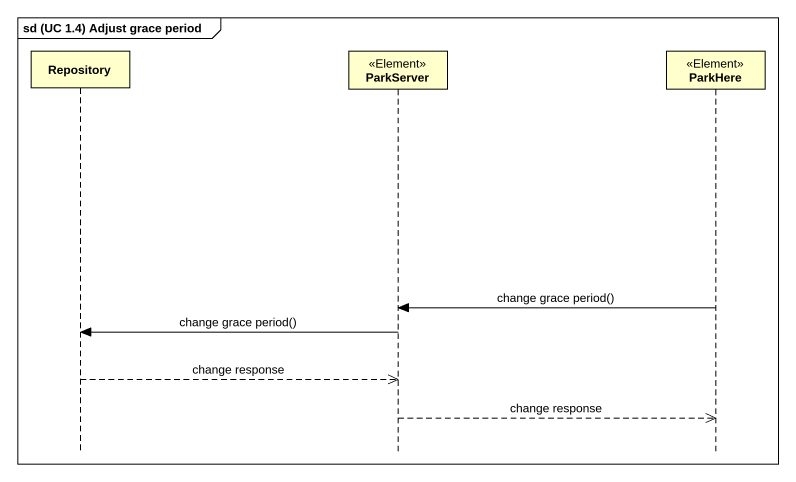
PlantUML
@startuml
mainframe sd (UC 1.4) Adjust grace period
hide footbox
participant Repository
participant ParkServer <<Element>>
participant ParkHere <<Element>>

ParkHere -> ParkServer : change grace period()
ParkServer -> Repository : change grace period()
Repository -->> ParkServer : change response
ParkServer -->> ParkHere : change response
@enduml
